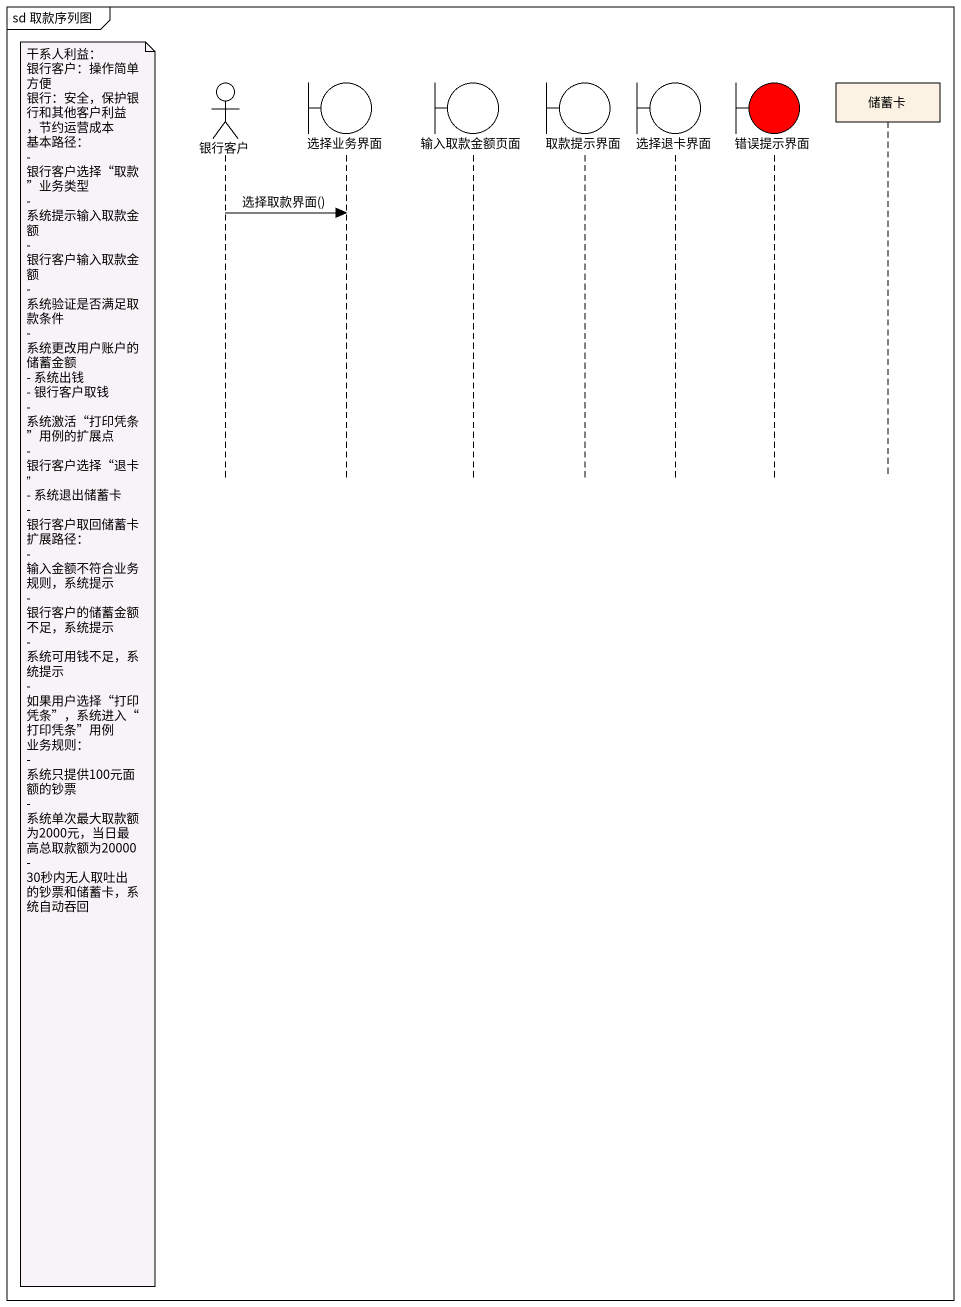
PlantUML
@startuml
mainframe sd 取款序列图
hide footbox
actor 银行客户
boundary 选择业务界面
boundary 输入取款金额页面
boundary 取款提示界面
boundary 选择退卡界面
boundary 错误提示界面 #FF0000
participant 储蓄卡

银行客户 -> 选择业务界面 : 选择取款界面()
note left of 银行客户
  干系人利益：
  银行客户：操作简单方便
  银行：安全，保护银行和其他客户利益 ，节约运营成本
  基本路径：
  - 银行客户选择“取款”业务类型
  - 系统提示输入取款金额
  - 银行客户输入取款金额
  - 系统验证是否满足取款条件
  - 系统更改用户账户的储蓄金额
  - 系统出钱
  - 银行客户取钱
  - 系统激活“打印凭条”用例的扩展点
  - 银行客户选择“退卡”
  - 系统退出储蓄卡
  - 银行客户取回储蓄卡
  扩展路径：
  - 输入金额不符合业务规则，系统提示
  - 银行客户的储蓄金额不足，系统提示
  - 系统可用钱不足，系统提示
  - 如果用户选择“打印凭条”，系统进入“打印凭条”用例
  业务规则：
  - 系统只提供100元面额的钞票
  - 系统单次最大取款额为2000元，当日最高总取款额为20000
  - 30秒内无人取吐出的钞票和储蓄卡，系统自动吞回
end note
@enduml
